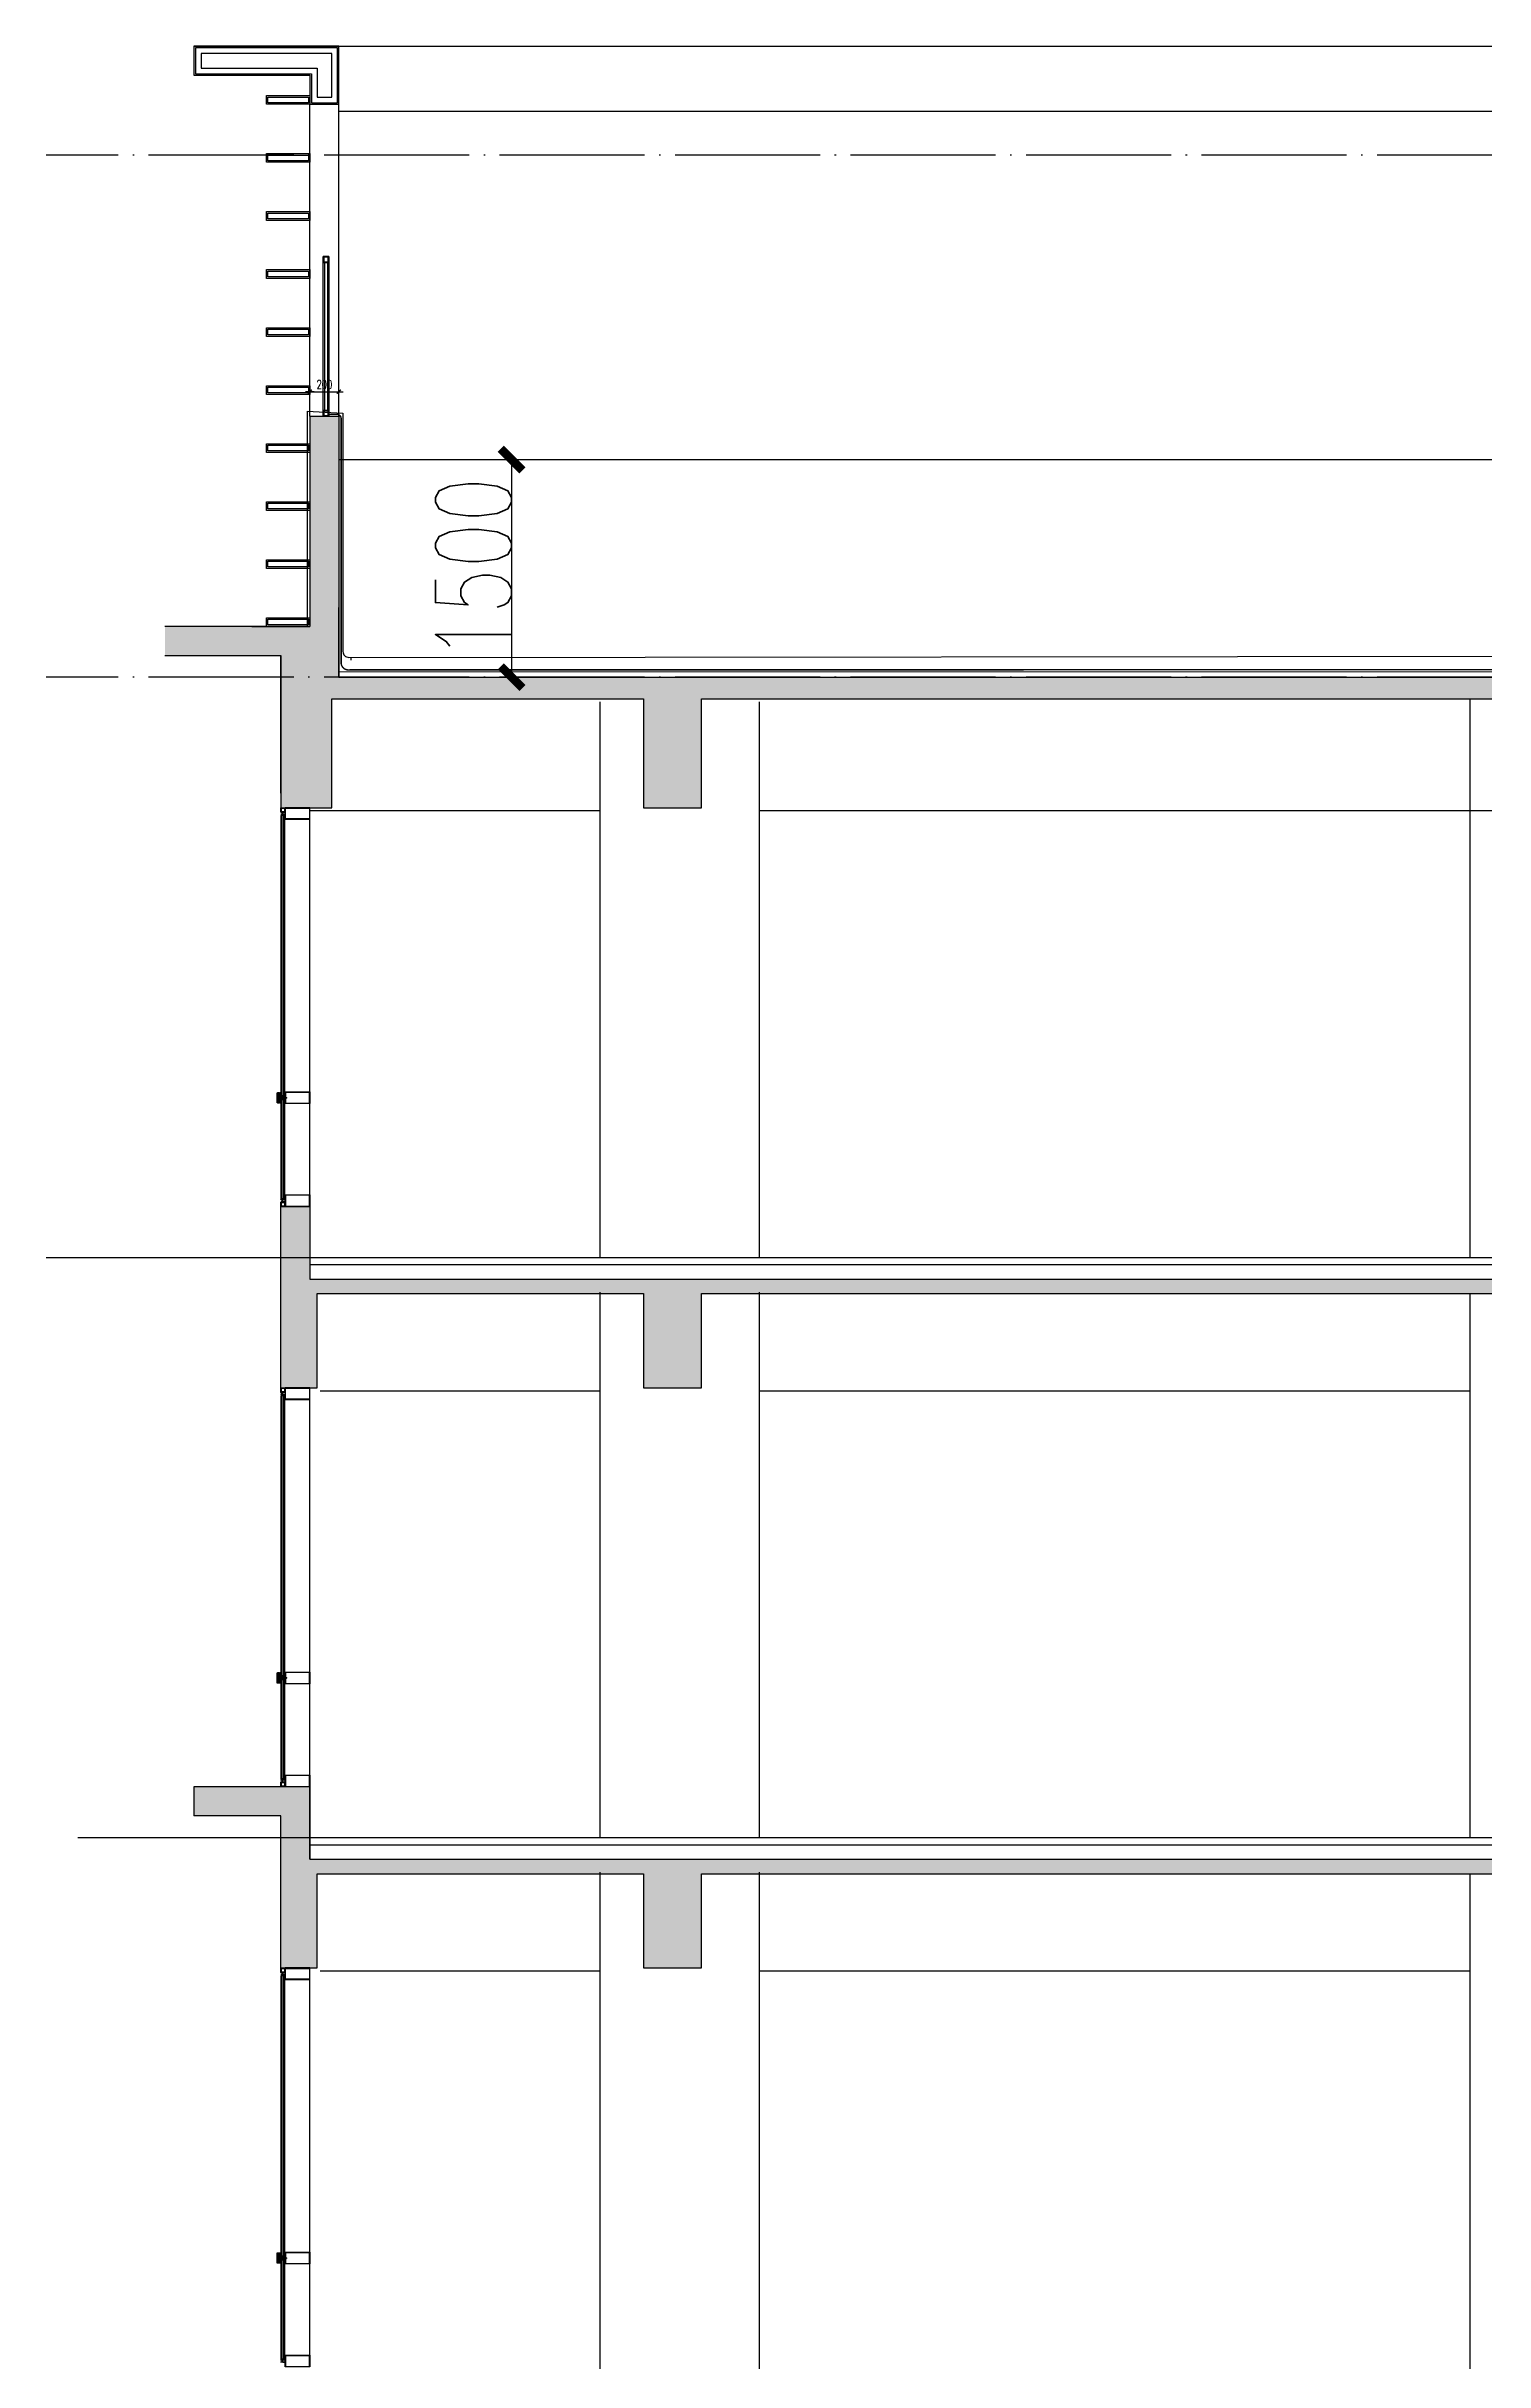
# Model space of a CAD drawing. Extents: x 1980812 to 2578970, y -669191 to 284498.
# Drawn here: x 2537150 to 2547068, y -252105 to -236140 of the extents above; entities that cross this region are included whole.
import ezdxf
from ezdxf.enums import TextEntityAlignment as Align

# ---------------------------------------------------------------- set-up
doc = ezdxf.new("R2010")
doc.units = 0
doc.header["$LTSCALE"] = 1000
doc.header["$MEASUREMENT"] = 0
for name, pattern in [('CENTER', [2, 1.25, -0.25, 0.25, -0.25]), ('DASH', [0.35, 0.25, -0.1]), ('DOTE', [2.42, 2, -0.2, 0.02, -0.2]), ('HIDDEN', [0.375, 0.25, -0.125]), ('HIDDEN2', [0.1875, 0.125, -0.0625])]:
    doc.linetypes.add(name, pattern=pattern)
for name, color, linetype in [('0muqiang', 3, 'Continuous'), ('A-SECT-MBND-FINE', 252, 'Continuous'), ('A-SECT-MCUT', 1, 'Continuous'), ('A-SECT-MCUT-FINE', 137, 'Continuous'), ('dote', 1, 'DOTE'), ('PUB_DIM', 3, 'Continuous'), ('SF', 1, 'Continuous'), ('SPACE_HATCH', 8, 'Continuous'), ('TEXT', 7, 'Continuous'), ('WALL', 4, 'Continuous'), ('WINDOW', 2, 'Continuous'), ('保温板', 20, 'Continuous'), ('可见看线', 63, 'Continuous'), ('栏杆', 143, 'Continuous'), ('看线', 66, 'Continuous'), ('空线', 3, 'Continuous'), ('详细标注', 231, 'Continuous'), ('防水卷材', 6, 'DASH'), ('面层', 31, 'Continuous')]:
    doc.layers.add(name, color=color, linetype=linetype)
doc.styles.add('DIM_FONT', font='SIMPLEX', dxfattribs={"width": 0.7, "bigfont": 'GBCBIG'})
doc.styles.add('ROMANS', font='simplex_.ttf', dxfattribs={"width": 0.8, "height": 500})
doc.dimstyles.new('_TCH_ARCH&&150', dxfattribs={"dimscale": 1.5, "dimtxt": 350, "dimasz": 100, "dimexe": 250, "dimexo": 300, "dimgap": 100, "dimtad": 1, "dimdec": 0, "dimzin": 0, "dimdsep": 46, "dimtxsty": 'DIM_FONT', "dimblk": 'ARCHTICK', "dimcen": 0.09, "dimclrt": 7, "dimazin": 2, "dimtfac": 1, "dimtdec": 0, "dimtix": 1, "dimtmove": 2, "dimatfit": 3, "dimfxl": 1, "dimtolj": 1, "dimtzin": 0, "dimarcsym": 0})
doc.dimstyles.new('DIMN20', dxfattribs={"dimscale": 0.2, "dimtxt": 300, "dimasz": 1, "dimexe": 150, "dimexo": 0, "dimgap": 100, "dimtad": 1, "dimdec": 0, "dimzin": 0, "dimdsep": 46, "dimtxsty": 'DIM_FONT', "dimblk1": '_DIMX', "dimblk2": '_DIMX', "dimsah": 1, "dimcen": 0.09, "dimclrd": 256, "dimclre": 256, "dimclrt": 7, "dimadec": 0, "dimazin": 0, "dimtfac": 1, "dimtdec": 0, "dimtix": 1, "dimtmove": 2, "dimatfit": 3, "dimldrblk": '_DIMX', "dimfxl": 150, "dimtolj": 1, "dimtzin": 0, "dimarcsym": 0})

# ---------------------------------------------------------------- blocks, each defined once
blk = doc.blocks.new('_ArchTick')
at = {"color": 0, "linetype": 'ByBlock', "const_width": 0.4}
blk.add_lwpolyline([(-0.5, -0.5), (0.5, 0.5)], dxfattribs=at)
blk = doc.blocks.new('*D1330')
at = {"layer": 'Defpoints', "color": 0, "transparency": 16777216}
for p in [(2540073, -238990, 0), (2540073, -240490, 0), (2540359, -240490)]:
    blk.add_point(p, dxfattribs=at)
at = {"layer": 'PUB_DIM', "color": 0, "lineweight": -2, "transparency": 16777216}
for p, q in [((2540359, -238990), (2540359, -240490)), ((2540523, -238990), (2540734, -238990)), ((2540523, -240490), (2540734, -240490))]:
    blk.add_line(p, q, dxfattribs=at)
at = {"layer": 'PUB_DIM', "color": 0, "lineweight": -2, "transparency": 16777216, "xscale": 150, "yscale": 150, "zscale": 150}
for p, rotation in [((2540359, -238990), 90), ((2540359, -240490), 270)]:
    blk.add_blockref('_ArchTick', p, dxfattribs=dict(at, rotation=rotation))
at = {"layer": 'PUB_DIM', "color": 7, "transparency": 16777216, "insert": (2540096, -239740), "char_height": 525, "attachment_point": 5, "rotation": 90, "style": 'DIM_FONT'}
blk.add_mtext('\\A1;1500', dxfattribs=at)
blk = doc.blocks.new('_DIMX')
blk.add_line((-150, 0), (150, 0))
at = {"const_width": 50}
blk.add_lwpolyline([(-70, -70), (70, 70)], dxfattribs=at)
blk = doc.blocks.new('*D1354')
at = {"layer": 'Defpoints', "color": 0, "transparency": 16777216}
for p in [(2539168, -238522), (2538968, -238690, 0), (2539168, -238690, 0)]:
    blk.add_point(p, dxfattribs=at)
at = {"layer": '详细标注', "lineweight": -2, "transparency": 16777216}
for p, q in [((2538968, -238690), (2538968, -238492)), ((2539168, -238690), (2539168, -238492)), ((2538969, -238522), (2539168, -238522))]:
    blk.add_line(p, q, dxfattribs=at)
at = {"layer": '详细标注', "lineweight": -2, "transparency": 16777216, "xscale": 0.2, "yscale": 0.2, "zscale": 0.2, "rotation": 180}
blk.add_blockref('_DIMX', (2538968, -238522), dxfattribs=at)
at = {"layer": '详细标注', "lineweight": -2, "transparency": 16777216, "xscale": 0.2, "yscale": 0.2, "zscale": 0.2}
blk.add_blockref('_DIMX', (2539168, -238522), dxfattribs=at)
at = {"layer": '详细标注', "color": 7, "transparency": 16777216, "insert": (2539068, -238472), "char_height": 60, "attachment_point": 5, "style": 'DIM_FONT'}
blk.add_mtext('\\A1;200', dxfattribs=at)
blk = doc.blocks.new('M5x45_Pan')
at = {"color": 8, "linetype": 'HIDDEN'}
for p, q in [((0, 2), (45, 2)), ((44, -3), (44, 2)), ((0, -2), (45, -2))]:
    blk.add_line(p, q, dxfattribs=at)
at = {"color": 0, "linetype": 'ByBlock'}
blk.add_lwpolyline([(-1, -5), (0, -5), (0, 5), (-1, 5, 0.228537), (-2, 4, 0.349288), (-2, -4, 0.228537)], format="xyb", close=True, dxfattribs=at)
at = {"color": 8, "linetype": 'HIDDEN2'}
blk.add_lwpolyline([(-4, 1), (-2, 1), (-2, -1), (-4, -1)], dxfattribs=at)
at = {"color": 8, "linetype": 'ByBlock'}
blk.add_lwpolyline([(0, 2), (44, 2), (45, 2), (45, -2), (44, -3), (0, -3)], dxfattribs=at)
at = {"layer": 'TEXT', "color": 8, "linetype": 'CENTER'}
blk.add_line((48, 0), (-7, 0), dxfattribs=at)
at = {"layer": 'Defpoints', "color": 8, "style": 'ROMANS', "width": 0.8}
blk.add_text('M5x45', height=1, rotation=90, dxfattribs=at).set_placement((-1, 0), align=Align.MIDDLE)
blk = doc.blocks.new('pm5')
at = {"layer": 'SPACE_HATCH'}
h = blk.add_hatch(color=256, dxfattribs=at)
h.dxf.hatch_style = 1
h.paths.add_polyline_path([(14578, -150), (0, -150), (0, 350), (-800, 350), (-800, 150), (-200, 150), (-200, -900), (50, -900), (50, -250), (2900, -250), (2900, -900), (3300, -900), (3300, -250), (10100, -250), (10100, -1350), (10600, -1350), (10600, -250), (14578, -250), (18500, -250), (18500, -1350), (19000, -1350), (19000, -250), (26200, -250), (26200, -900), (26600, -900), (26600, -250), (28850, -250), (28850, -900), (29100, -900), (29100, 150), (29700, 150), (29700, 350), (28900, 350), (28900, 350), (28900, 350), (28900, -150)])
at = {"layer": 'A-SECT-MBND-FINE'}
blk.add_line((26600, -900, 0), (26200, -900, 0), dxfattribs=at)
at = {"layer": 'A-SECT-MCUT', "elevation": 0}
for points in [[(28900, -940), (28900, -900), (29036, -900), (29072, -900), (29072, -932), (29089, -932), (29089, -933), (29085, -934), (29085, -933), (29072, -933), (29072, -940), (29072, -947), (29085, -947), (29085, -946), (29089, -947), (29089, -948), (29072, -948), (29072, -980), (29036, -980), (28900, -980)], [(29069, -903), (28903, -903), (28903, -940), (28903, -978), (29069, -978)], [(29100, -900), (29073, -900), (29073, -931), (29100, -931)], [(29097, -903), (29076, -903), (29076, -928), (29097, -928)], [(29089, -935), (29085, -935), (29085, -934), (29085, -933), (29086, -934), (29089, -933), (29089, -932), (29101, -932), (29101, -934), (29091, -934), (29091, -946), (29101, -946), (29101, -948), (29089, -948), (29089, -947), (29086, -946), (29085, -947), (29085, -946), (29085, -945), (29089, -945)], [(28900, -2900), (28900, -2940), (29036, -2940), (29072, -2940), (29072, -2908), (29089, -2908), (29089, -2907), (29085, -2906), (29085, -2907), (29072, -2907), (29072, -2900), (29072, -2893), (29085, -2893), (29085, -2894), (29089, -2893), (29089, -2892), (29072, -2892), (29072, -2860), (29036, -2860), (28900, -2860)], [(29069, -2938), (28903, -2938), (28903, -2900), (28903, -2863), (29069, -2863)], [(29089, -2905), (29085, -2905), (29085, -2906), (29085, -2907), (29086, -2906), (29089, -2907), (29089, -2908), (29101, -2908), (29101, -2906), (29091, -2906), (29091, -2894), (29101, -2894), (29101, -2892), (29089, -2892), (29089, -2893), (29086, -2894), (29085, -2893), (29085, -2894), (29085, -2895), (29089, -2895)], [(28900, -3610), (28900, -3650), (29036, -3650), (29072, -3650), (29072, -3618), (29089, -3618), (29089, -3617), (29085, -3616), (29085, -3617), (29072, -3617), (29072, -3610), (29072, -3603), (29085, -3603), (29085, -3604), (29089, -3603), (29089, -3602), (29072, -3602), (29072, -3570), (29036, -3570), (28900, -3570)], [(29069, -3648), (28903, -3648), (28903, -3610), (28903, -3573), (29069, -3573)], [(29089, -3615), (29085, -3615), (29085, -3616), (29085, -3617), (29086, -3616), (29089, -3617), (29089, -3618), (29101, -3618), (29101, -3616), (29091, -3616), (29091, -3604), (29101, -3604), (29101, -3602), (29089, -3602), (29089, -3603), (29086, -3604), (29085, -3603), (29085, -3604), (29085, -3605), (29089, -3605)]]:
    blk.add_lwpolyline(points, close=True, dxfattribs=at)
for points in [[(29106, -2935), (29125, -2935), (29125, -2865), (29106, -2865, 0.414214), (29105, -2866), (29105, -2866, 0.351524), (29105, -2866), (29109, -2867, 0.256425), (29110, -2867), (29110, -2866, -0.198912), (29111, -2866), (29117, -2866, -0.414214), (29117, -2867), (29117, -2870, 0.414214), (29118, -2870), (29118, -2870, 0.414214), (29119, -2870), (29119, -2867, -0.414214), (29119, -2866), (29123, -2866, -0.414214), (29124, -2867), (29124, -2933, -0.414214), (29123, -2934), (29119, -2934, -0.414214), (29119, -2933), (29119, -2930, 0.414214), (29118, -2930), (29118, -2930, 0.414214), (29117, -2930), (29117, -2933, -0.414214), (29117, -2934), (29111, -2934, -0.198912), (29110, -2934), (29110, -2933, 0.256425), (29109, -2933), (29105, -2934, 0.351524), (29105, -2934), (29105, -2935, 0.414214)], [(29105, -2889, 0.414214), (29106, -2890), (29107, -2890, -0.414214), (29107, -2890), (29107, -2910, -0.414214), (29107, -2911), (29106, -2911, 0.414214), (29105, -2911), (29105, -2912, 0.414214), (29106, -2913), (29110, -2913), (29110, -2920, -0.414214), (29109, -2921), (29106, -2921, 0.414214), (29105, -2921), (29105, -2924, 0.414214), (29106, -2924), (29106, -2924, 0.414214), (29107, -2924), (29107, -2923, -0.414214), (29107, -2923), (29109, -2923, -0.414214), (29110, -2923), (29110, -2930, -0.414214), (29109, -2931), (29107, -2931, -0.414214), (29107, -2930), (29107, -2930, 0.414214), (29106, -2929), (29106, -2929, 0.414214), (29105, -2930), (29105, -2933, 0.479811), (29106, -2933), (29109, -2933, -0.256425), (29110, -2933), (29110, -2933, 0.198912), (29111, -2934), (29114, -2934, 0.10157), (29114, -2934), (29116, -2933, 0.300021), (29117, -2932), (29117, -2931, 0.414214), (29116, -2931), (29113, -2931, -0.414214), (29112, -2930), (29112, -2923), (29112, -2877), (29112, -2870, -0.414214), (29113, -2869), (29116, -2869, 0.414214), (29117, -2869), (29117, -2868, 0.300021), (29116, -2867), (29114, -2866, 0.10157), (29114, -2866), (29111, -2866, 0.198912), (29110, -2867), (29110, -2867, -0.256425), (29109, -2867), (29106, -2867, 0.479811), (29105, -2867), (29105, -2870, 0.414214), (29106, -2871), (29106, -2871, 0.414214), (29107, -2870), (29107, -2870, -0.414214), (29107, -2869), (29109, -2869, -0.414214), (29110, -2870), (29110, -2877, -0.414214), (29109, -2877), (29107, -2877, -0.414214), (29107, -2877), (29107, -2876, 0.414214), (29106, -2876), (29106, -2876, 0.414214), (29105, -2876), (29105, -2879, 0.414214), (29106, -2879), (29109, -2879, -0.414214), (29110, -2880), (29110, -2888), (29106, -2888, 0.414214), (29105, -2888)]]:
    blk.add_lwpolyline(points, format="xyb", close=True, dxfattribs=at)
at = {"layer": 'A-SECT-MCUT-FINE'}
for p, q in [((28900, 1531, 0), (28900, 3020, 0)), ((28900, 1577, 0), (28900, 3020, 0)), ((29081, -954, 0), (29095, -954, 0)), ((28900, -1457, 0), (28900, -980, 0)), ((28900, -1411, 0), (28900, -980, 0)), ((28900, -3650, 0), (28900, -1457, 0)), ((29081, -2886, 0), (29095, -2886, 0)), ((29081, -2914, 0), (29095, -2914, 0)), ((29081, -3596, 0), (29095, -3596, 0))]:
    blk.add_line(p, q, dxfattribs=at)
for centre in [(29082, -951, 0), (29082, -2889, 0), (29082, -2911, 0), (29082, -3599, 0)]:
    blk.add_circle(centre, 2.98, dxfattribs=at)
for centre, start, end in [((29099, -951, 0), 140.5682, 207.9183), ((29099, -2889, 0), 152.0817, 219.4318), ((29099, -2911, 0), 140.5682, 207.9183), ((29099, -3599, 0), 152.0817, 219.4318)]:
    blk.add_arc(centre, 5.39, start, end, dxfattribs=at)
at = {"layer": 'WALL'}
for p, q in [((28900, 350, 0), (28900, -150, 0)), ((28900, 350, 0), (28900, -150, 0)), ((28900, -150, 0), (28900, 350, 0)), ((28900, 350, 0), (29700, 350, 0)), ((29700, 350, 0), (29700, 150, 0)), ((29100, -900, 0), (29100, 150, 0)), ((29100, 150, 0), (29700, 150, 0)), ((28900, -150, 0), (14578, -150, 0)), ((26200, -250, 0), (19000, -250, 0)), ((20900, -4000, 0), (20900, -250, 0)), ((28850, -250, 0), (26600, -250, 0)), ((28850, -900, 0), (28850, -250, 0)), ((28850, -900, 0), (28850, -250, 0)), ((28850, -900, 0), (28850, -250, 0)), ((29100, -900, 0), (28850, -900, 0)), ((29100, -900, 0), (28850, -900, 0))]:
    blk.add_line(p, q, dxfattribs=at)
at = {"layer": 'WALL', "elevation": 0}
blk.add_lwpolyline([(26600, -250), (26600, -900), (26200, -900), (26200, -250)], dxfattribs=at)
at = {"layer": 'WINDOW'}
for p, q in [((29076, -955, 0), (29077, -954, 0)), ((29076, -955, 0), (29076, -1457, 0)), ((29077, -954, 0), (29081, -954, 0)), ((29081, -954, 0), (29082, -955, 0)), ((29082, -1457, 0), (29082, -955, 0)), ((29094, -1457, 0), (29094, -954, 0)), ((29095, -954, 0), (29094, -955, 0)), ((29099, -954, 0), (29095, -954, 0)), ((29100, -955, 0), (29099, -954, 0)), ((29100, -955, 0), (29100, -1457, 0)), ((29076, -1457, 0), (29076, -2885, 0)), ((29082, -2885, 0), (29082, -1457, 0)), ((29094, -2885, 0), (29094, -1457, 0)), ((29100, -1457, 0), (29100, -2885, 0)), ((29076, -2885, 0), (29077, -2886, 0)), ((29076, -2915, 0), (29077, -2914, 0)), ((29076, -2915, 0), (29076, -3595, 0)), ((29077, -2886, 0), (29081, -2886, 0)), ((29077, -2914, 0), (29081, -2914, 0)), ((29081, -2886, 0), (29082, -2885, 0)), ((29081, -2914, 0), (29082, -2915, 0)), ((29082, -3595, 0), (29082, -2915, 0)), ((29095, -2886, 0), (29094, -2885, 0)), ((29095, -2914, 0), (29094, -2915, 0)), ((29094, -3595, 0), (29094, -2915, 0)), ((29099, -2886, 0), (29095, -2886, 0)), ((29099, -2914, 0), (29095, -2914, 0)), ((29100, -2885, 0), (29099, -2886, 0)), ((29100, -2915, 0), (29099, -2914, 0)), ((29100, -2915, 0), (29100, -3595, 0)), ((29076, -3595, 0), (29077, -3596, 0)), ((29077, -3596, 0), (29081, -3596, 0)), ((29081, -3596, 0), (29082, -3595, 0)), ((29095, -3596, 0), (29094, -3595, 0)), ((29099, -3596, 0), (29095, -3596, 0)), ((29100, -3595, 0), (29099, -3596, 0))]:
    blk.add_line(p, q, dxfattribs=at)
at = {"layer": '可见看线'}
for p, q in [((25800, -4000, 0), (25800, -240, 0)), ((26900, -4000, 0), (26900, -240, 0)), ((25800, -920, 0), (20900, -920, 0)), ((28830, -920, 0), (26900, -920, 0))]:
    blk.add_line(p, q, dxfattribs=at)
at = {"layer": '面层'}
for p, q in [((28900, 0, 0), (14578, 0, 0)), ((28900, -50, 0), (14578, -50, 0))]:
    blk.add_line(p, q, dxfattribs=at)
at = {"layer": 'SF', "xscale": -1, "rotation": 359.9995981119026}
blk.add_blockref('M5x45_Pan', (29107, -2900, 0), dxfattribs=at)
blk = doc.blocks.new('pou1')
at = {"layer": 'SPACE_HATCH'}
h = blk.add_hatch(color=256, dxfattribs=at)
h.dxf.hatch_style = 1
h.paths.add_polyline_path([(18500, -250), (14578, -250), (10600, -250), (10600, -1350), (10100, -1350), (10100, -250), (3300, -250), (3300, -900), (2900, -900), (2900, -250), (50, -250), (50, -900), (-200, -900), (-200, -700), (-200, 250), (-200, 350), (0, 350), (0, -150), (14578, -150), (28900, -150), (28900, 350), (29100, 350), (29100, 250), (29100, -700), (29100, -900), (28850, -900), (28850, -250), (26600, -250), (26600, -900), (26200, -900), (26200, -250), (19000, -250), (19000, -1350), (18500, -1350)])
at = {"layer": 'A-SECT-MBND-FINE'}
blk.add_line((26600, -900, 0), (26200, -900, 0), dxfattribs=at)
at = {"layer": 'A-SECT-MCUT', "elevation": 0}
for points in [[(28900, -940), (28900, -900), (29036, -900), (29072, -900), (29072, -932), (29089, -932), (29089, -933), (29085, -934), (29085, -933), (29072, -933), (29072, -940), (29072, -947), (29085, -947), (29085, -946), (29089, -947), (29089, -948), (29072, -948), (29072, -980), (29036, -980), (28900, -980)], [(29069, -903), (28903, -903), (28903, -940), (28903, -978), (29069, -978)], [(29100, -900), (29073, -900), (29073, -931), (29100, -931)], [(29097, -903), (29076, -903), (29076, -928), (29097, -928)], [(29089, -935), (29085, -935), (29085, -934), (29085, -933), (29086, -934), (29089, -933), (29089, -932), (29101, -932), (29101, -934), (29091, -934), (29091, -946), (29101, -946), (29101, -948), (29089, -948), (29089, -947), (29086, -946), (29085, -947), (29085, -946), (29085, -945), (29089, -945)], [(28900, -2900), (28900, -2940), (29036, -2940), (29072, -2940), (29072, -2908), (29089, -2908), (29089, -2907), (29085, -2906), (29085, -2907), (29072, -2907), (29072, -2900), (29072, -2893), (29085, -2893), (29085, -2894), (29089, -2893), (29089, -2892), (29072, -2892), (29072, -2860), (29036, -2860), (28900, -2860)], [(29069, -2938), (28903, -2938), (28903, -2900), (28903, -2863), (29069, -2863)], [(29089, -2905), (29085, -2905), (29085, -2906), (29085, -2907), (29086, -2906), (29089, -2907), (29089, -2908), (29101, -2908), (29101, -2906), (29091, -2906), (29091, -2894), (29101, -2894), (29101, -2892), (29089, -2892), (29089, -2893), (29086, -2894), (29085, -2893), (29085, -2894), (29085, -2895), (29089, -2895)], [(28900, -3610), (28900, -3650), (29036, -3650), (29072, -3650), (29072, -3618), (29089, -3618), (29089, -3617), (29085, -3616), (29085, -3617), (29072, -3617), (29072, -3610), (29072, -3603), (29085, -3603), (29085, -3604), (29089, -3603), (29089, -3602), (29072, -3602), (29072, -3570), (29036, -3570), (28900, -3570)], [(29069, -3648), (28903, -3648), (28903, -3610), (28903, -3573), (29069, -3573)], [(29100, -3619), (29073, -3619), (29073, -3650), (29100, -3650)], [(29097, -3622), (29076, -3622), (29076, -3647), (29097, -3647)], [(29089, -3615), (29085, -3615), (29085, -3616), (29085, -3617), (29086, -3616), (29089, -3617), (29089, -3618), (29101, -3618), (29101, -3616), (29091, -3616), (29091, -3604), (29101, -3604), (29101, -3602), (29089, -3602), (29089, -3603), (29086, -3604), (29085, -3603), (29085, -3604), (29085, -3605), (29089, -3605)]]:
    blk.add_lwpolyline(points, close=True, dxfattribs=at)
for points in [[(29106, -2935), (29125, -2935), (29125, -2865), (29106, -2865, 0.414214), (29105, -2866), (29105, -2866, 0.351524), (29105, -2866), (29109, -2867, 0.256425), (29110, -2867), (29110, -2866, -0.198912), (29111, -2866), (29117, -2866, -0.414214), (29117, -2867), (29117, -2870, 0.414214), (29118, -2870), (29118, -2870, 0.414214), (29119, -2870), (29119, -2867, -0.414214), (29119, -2866), (29123, -2866, -0.414214), (29124, -2867), (29124, -2933, -0.414214), (29123, -2934), (29119, -2934, -0.414214), (29119, -2933), (29119, -2930, 0.414214), (29118, -2930), (29118, -2930, 0.414214), (29117, -2930), (29117, -2933, -0.414214), (29117, -2934), (29111, -2934, -0.198912), (29110, -2934), (29110, -2933, 0.256425), (29109, -2933), (29105, -2934, 0.351524), (29105, -2934), (29105, -2935, 0.414214)], [(29105, -2889, 0.414214), (29106, -2890), (29107, -2890, -0.414214), (29107, -2890), (29107, -2910, -0.414214), (29107, -2911), (29106, -2911, 0.414214), (29105, -2911), (29105, -2912, 0.414214), (29106, -2913), (29110, -2913), (29110, -2920, -0.414214), (29109, -2921), (29106, -2921, 0.414214), (29105, -2921), (29105, -2924, 0.414214), (29106, -2924), (29106, -2924, 0.414214), (29107, -2924), (29107, -2923, -0.414214), (29107, -2923), (29109, -2923, -0.414214), (29110, -2923), (29110, -2930, -0.414214), (29109, -2931), (29107, -2931, -0.414214), (29107, -2930), (29107, -2930, 0.414214), (29106, -2929), (29106, -2929, 0.414214), (29105, -2930), (29105, -2933, 0.479811), (29106, -2933), (29109, -2933, -0.256425), (29110, -2933), (29110, -2933, 0.198912), (29111, -2934), (29114, -2934, 0.10157), (29114, -2934), (29116, -2933, 0.300021), (29117, -2932), (29117, -2931, 0.414214), (29116, -2931), (29113, -2931, -0.414214), (29112, -2930), (29112, -2923), (29112, -2877), (29112, -2870, -0.414214), (29113, -2869), (29116, -2869, 0.414214), (29117, -2869), (29117, -2868, 0.300021), (29116, -2867), (29114, -2866, 0.10157), (29114, -2866), (29111, -2866, 0.198912), (29110, -2867), (29110, -2867, -0.256425), (29109, -2867), (29106, -2867, 0.479811), (29105, -2867), (29105, -2870, 0.414214), (29106, -2871), (29106, -2871, 0.414214), (29107, -2870), (29107, -2870, -0.414214), (29107, -2869), (29109, -2869, -0.414214), (29110, -2870), (29110, -2877, -0.414214), (29109, -2877), (29107, -2877, -0.414214), (29107, -2877), (29107, -2876, 0.414214), (29106, -2876), (29106, -2876, 0.414214), (29105, -2876), (29105, -2879, 0.414214), (29106, -2879), (29109, -2879, -0.414214), (29110, -2880), (29110, -2888), (29106, -2888, 0.414214), (29105, -2888)]]:
    blk.add_lwpolyline(points, format="xyb", close=True, dxfattribs=at)
at = {"layer": 'A-SECT-MCUT-FINE'}
for p, q in [((29081, -954, 0), (29095, -954, 0)), ((28900, -1457, 0), (28900, -980, 0)), ((28900, -1411, 0), (28900, -980, 0)), ((28900, -3650, 0), (28900, -1457, 0)), ((29081, -2886, 0), (29095, -2886, 0)), ((29081, -2914, 0), (29095, -2914, 0)), ((29081, -3596, 0), (29095, -3596, 0))]:
    blk.add_line(p, q, dxfattribs=at)
for centre in [(29082, -951, 0), (29082, -2889, 0), (29082, -2911, 0), (29082, -3599, 0)]:
    blk.add_circle(centre, 2.98, dxfattribs=at)
for centre, start, end in [((29099, -951, 0), 140.5682, 207.9183), ((29099, -2889, 0), 152.0817, 219.4318), ((29099, -2911, 0), 140.5682, 207.9183), ((29099, -3599, 0), 152.0817, 219.4318)]:
    blk.add_arc(centre, 5.39, start, end, dxfattribs=at)
at = {"layer": 'WALL'}
for p, q in [((28900, 350, 0), (28900, -150, 0)), ((29100, 350, 0), (28900, 350, 0)), ((29100, -700, 0), (29100, 350, 0)), ((28900, -150, 0), (14578, -150, 0)), ((26200, -250, 0), (19000, -250, 0)), ((20900, -4000, 0), (20900, -250, 0)), ((28850, -250, 0), (26600, -250, 0)), ((28850, -900, 0), (28850, -250, 0)), ((29100, -900, 0), (29100, -700, 0)), ((29100, -700, 0), (29100, -700, 0)), ((29100, -900, 0), (28850, -900, 0))]:
    blk.add_line(p, q, dxfattribs=at)
at = {"layer": 'WALL', "elevation": 0}
blk.add_lwpolyline([(26600, -250), (26600, -900), (26200, -900), (26200, -250)], dxfattribs=at)
at = {"layer": 'WINDOW'}
for p, q in [((29076, -955, 0), (29077, -954, 0)), ((29076, -955, 0), (29076, -1457, 0)), ((29077, -954, 0), (29081, -954, 0)), ((29081, -954, 0), (29082, -955, 0)), ((29082, -1457, 0), (29082, -955, 0)), ((29094, -1457, 0), (29094, -954, 0)), ((29095, -954, 0), (29094, -955, 0)), ((29099, -954, 0), (29095, -954, 0)), ((29100, -955, 0), (29099, -954, 0)), ((29100, -955, 0), (29100, -1457, 0)), ((29076, -1457, 0), (29076, -2885, 0)), ((29082, -2885, 0), (29082, -1457, 0)), ((29094, -2885, 0), (29094, -1457, 0)), ((29100, -1457, 0), (29100, -2885, 0)), ((29076, -2885, 0), (29077, -2886, 0)), ((29076, -2915, 0), (29077, -2914, 0)), ((29076, -2915, 0), (29076, -3595, 0)), ((29077, -2886, 0), (29081, -2886, 0)), ((29077, -2914, 0), (29081, -2914, 0)), ((29081, -2886, 0), (29082, -2885, 0)), ((29081, -2914, 0), (29082, -2915, 0)), ((29082, -3595, 0), (29082, -2915, 0)), ((29095, -2886, 0), (29094, -2885, 0)), ((29095, -2914, 0), (29094, -2915, 0)), ((29094, -3595, 0), (29094, -2915, 0)), ((29099, -2886, 0), (29095, -2886, 0)), ((29099, -2914, 0), (29095, -2914, 0)), ((29100, -2885, 0), (29099, -2886, 0)), ((29100, -2915, 0), (29099, -2914, 0)), ((29100, -2915, 0), (29100, -3595, 0)), ((29076, -3595, 0), (29077, -3596, 0)), ((29077, -3596, 0), (29081, -3596, 0)), ((29081, -3596, 0), (29082, -3595, 0)), ((29095, -3596, 0), (29094, -3595, 0)), ((29099, -3596, 0), (29095, -3596, 0)), ((29100, -3595, 0), (29099, -3596, 0))]:
    blk.add_line(p, q, dxfattribs=at)
at = {"layer": '可见看线'}
for p, q in [((25800, -4000, 0), (25800, -240, 0)), ((26900, -4000, 0), (26900, -240, 0)), ((25800, -920, 0), (20900, -920, 0)), ((28830, -920, 0), (26900, -920, 0))]:
    blk.add_line(p, q, dxfattribs=at)
at = {"layer": '面层'}
for p, q in [((28900, 0, 0), (14578, 0, 0)), ((28900, -50, 0), (14578, -50, 0))]:
    blk.add_line(p, q, dxfattribs=at)
at = {"layer": 'SF', "xscale": -1, "rotation": 359.9995981119026}
blk.add_blockref('M5x45_Pan', (29107, -2900, 0), dxfattribs=at)

msp = doc.modelspace()

# ---------------------------------------------------------------- hatches: boundary and pattern name
at = {"layer": 'SPACE_HATCH'}
h = msp.add_hatch(color=256, dxfattribs=at)
h.dxf.hatch_style = 1
h.paths.add_polyline_path([(2539118.4, -240640.4), (2541268.4, -240640.4), (2541268.4, -241390.4), (2541668.4, -241390.4), (2541668.4, -240640.4), (2541792.4, -240640.4), (2548968.4, -240640.4), (2548968.4, -241740.4), (2549368.4, -241740.4), (2549368.4, -240640.4), (2553290.6, -240640.4), (2557268.4, -240640.4), (2557268.4, -241740.4), (2557668.4, -241740.4), (2557668.4, -240640.4), (2564044.4, -240640.4), (2564444.4, -240640.4), (2564568.4, -240640.4), (2564568.4, -241390.4), (2564968.4, -241390.4), (2564968.4, -240640.4), (2567718.4, -240640.4), (2567718.4, -241390.4), (2568068.4, -241390.4), (2568068.4, -241290.4), (2568068.4, -240340.4), (2568668.4, -240340.4), (2568668.4, -240140.4), (2567868.4, -240140.4), (2567868.4, -238690.4), (2567668.4, -238690.4), (2567668.4, -240490.4), (2553290.6, -240490.4), (2539168.4, -240490.4), (2539168.4, -240010.4), (2539168.4, -238690.4), (2538968.4, -238690.4), (2538968.4, -240140.4), (2537968.4, -240140.4), (2537968.4, -240340.4), (2538768.4, -240340.4), (2538768.4, -241390.4), (2539118.4, -241390.4)])

# ---------------------------------------------------------------- linework, layer by layer
at = {"layer": '0muqiang', "color": 3}
msp.add_line((2538168.4, -236140.4, 0), (2548968.4, -236140.4, 0), dxfattribs=at)
at = {"layer": '0muqiang', "color": 3, "elevation": 0}
for points in [[(2538168.4, -236140.4), (2538168.4, -236340.4), (2538968.4, -236340.4), (2538968.4, -236540.4), (2539168.4, -236540.4), (2539168.4, -236140.4)], [(2538178.4, -236150.4), (2538178.4, -236330.4), (2538978.4, -236330.4), (2538978.4, -236530.4), (2539158.4, -236530.4), (2539158.4, -236150.4)], [(2538218.4, -236190.4), (2538218.4, -236290.4), (2539018.4, -236290.4), (2539018.4, -236490.4), (2539118.4, -236490.4), (2539118.4, -236190.4)]]:
    msp.add_lwpolyline(points, close=True, dxfattribs=at)
at = {"layer": 'A-SECT-MBND-FINE'}
for p, q in [((2541792.4, -240640.4, 0), (2550804.6, -240640.4, 0)), ((2541268.4, -241390.4, 0), (2541668.4, -241390.4, 0))]:
    msp.add_line(p, q, dxfattribs=at)
at = {"layer": 'A-SECT-MCUT', "elevation": 0}
for points in [[(2538779.1, -241425.1), (2538782.9, -241425.4), (2538783.8, -241424.3), (2538783.2, -241423.9), (2538782.6, -241424.4), (2538779.1, -241423.5), (2538779.1, -241422.7), (2538767.9, -241422.7), (2538767.9, -241424.2), (2538777.9, -241424.2), (2538777.9, -241436.7), (2538767.9, -241436.7), (2538767.9, -241438.2), (2538779.1, -241438.2), (2538779.1, -241437.3), (2538782.6, -241436.5), (2538783.2, -241437), (2538783.8, -241436.5), (2538782.9, -241435.4), (2538779.1, -241435.8)], [(2538768.4, -241390.4), (2538795.4, -241390.4), (2538795.4, -241421.7), (2538768.4, -241421.7)], [(2538771.4, -241393.4), (2538792.4, -241393.4), (2538792.4, -241418.7), (2538771.4, -241418.7)], [(2538968.4, -241430.4), (2538968.4, -241390.4), (2538832.8, -241390.4), (2538796.4, -241390.4), (2538796.4, -241422.7), (2538779.7, -241422.7), (2538779.7, -241423.6), (2538783.1, -241424.4), (2538783.7, -241423.9), (2538796.4, -241423.9), (2538796.4, -241430.4), (2538796.4, -241437), (2538783.7, -241437), (2538783.1, -241436.5), (2538779.7, -241437.3), (2538779.7, -241438.2), (2538796.4, -241438.2), (2538796.4, -241470.4), (2538832.8, -241470.4), (2538968.4, -241470.4)], [(2538799.4, -241392.9), (2538965.4, -241392.9), (2538965.4, -241430.4), (2538965.4, -241467.9), (2538799.4, -241467.9)], [(2538779.1, -243395.8), (2538782.9, -243395.4), (2538783.8, -243396.5), (2538783.2, -243397), (2538782.6, -243396.5), (2538779.1, -243397.3), (2538779.1, -243398.2), (2538767.9, -243398.2), (2538767.9, -243396.7), (2538777.9, -243396.7), (2538777.9, -243384.2), (2538767.9, -243384.2), (2538767.9, -243382.7), (2538779.1, -243382.7), (2538779.1, -243383.5), (2538782.6, -243384.4), (2538783.2, -243383.9), (2538783.8, -243384.3), (2538782.9, -243385.4), (2538779.1, -243385.1)], [(2538968.4, -243390.4), (2538968.4, -243430.4), (2538832.8, -243430.4), (2538796.4, -243430.4), (2538796.4, -243398.2), (2538779.7, -243398.2), (2538779.7, -243397.3), (2538783.1, -243396.5), (2538783.7, -243397), (2538796.4, -243397), (2538796.4, -243390.4), (2538796.4, -243383.9), (2538783.7, -243383.9), (2538783.1, -243384.4), (2538779.7, -243383.6), (2538779.7, -243382.7), (2538796.4, -243382.7), (2538796.4, -243350.4), (2538832.8, -243350.4), (2538968.4, -243350.4)], [(2538799.4, -243427.9), (2538965.4, -243427.9), (2538965.4, -243390.4), (2538965.4, -243352.9), (2538799.4, -243352.9)], [(2538779.1, -244105.8), (2538782.9, -244105.4), (2538783.8, -244106.5), (2538783.2, -244107), (2538782.6, -244106.5), (2538779.1, -244107.3), (2538779.1, -244108.2), (2538767.9, -244108.2), (2538767.9, -244106.7), (2538777.9, -244106.7), (2538777.9, -244094.2), (2538767.9, -244094.2), (2538767.9, -244092.7), (2538779.1, -244092.7), (2538779.1, -244093.5), (2538782.6, -244094.4), (2538783.2, -244093.9), (2538783.8, -244094.3), (2538782.9, -244095.4), (2538779.1, -244095.1)], [(2538968.4, -244100.4), (2538968.4, -244140.4), (2538832.8, -244140.4), (2538796.4, -244140.4), (2538796.4, -244108.2), (2538779.7, -244108.2), (2538779.7, -244107.3), (2538783.1, -244106.5), (2538783.7, -244107), (2538796.4, -244107), (2538796.4, -244100.4), (2538796.4, -244093.9), (2538783.7, -244093.9), (2538783.1, -244094.4), (2538779.7, -244093.6), (2538779.7, -244092.7), (2538796.4, -244092.7), (2538796.4, -244060.4), (2538832.8, -244060.4), (2538968.4, -244060.4)], [(2538799.4, -244137.9), (2538965.4, -244137.9), (2538965.4, -244100.4), (2538965.4, -244062.9), (2538799.4, -244062.9)], [(2538768.4, -244109.2), (2538795.4, -244109.2), (2538795.4, -244140.4), (2538768.4, -244140.4)], [(2538771.4, -244112.2), (2538792.4, -244112.2), (2538792.4, -244137.4), (2538771.4, -244137.4)]]:
    msp.add_lwpolyline(points, close=True, dxfattribs=at)
for points in [[(2538762.9, -243425.4), (2538743.4, -243425.4), (2538743.4, -243355.4), (2538762.9, -243355.4, -0.4142136), (2538763.4, -243355.9), (2538763.4, -243356.2, -0.351524), (2538763, -243356.7), (2538759.1, -243357.6, -0.2564253), (2538758.7, -243357.4), (2538758, -243356.8, 0.1989124), (2538757.7, -243356.6), (2538751.9, -243356.6, 0.4142136), (2538751.4, -243357.1), (2538751.4, -243360.1, -0.4142136), (2538750.9, -243360.6), (2538750.4, -243360.6, -0.4142136), (2538749.9, -243360.1), (2538749.9, -243357.1, 0.4142136), (2538749.4, -243356.6), (2538745.4, -243356.6, 0.4142136), (2538744.9, -243357.1), (2538744.9, -243423.7, 0.4142136), (2538745.4, -243424.2), (2538749.4, -243424.2, 0.4142136), (2538749.9, -243423.7), (2538749.9, -243420.7, -0.4142136), (2538750.4, -243420.2), (2538750.9, -243420.2, -0.4142136), (2538751.4, -243420.7), (2538751.4, -243423.7, 0.4142136), (2538751.9, -243424.2), (2538757.7, -243424.2, 0.1989124), (2538758, -243424.1), (2538758.7, -243423.4, -0.2564253), (2538759.1, -243423.3), (2538763, -243424.1, -0.351524), (2538763.4, -243424.6), (2538763.4, -243424.9, -0.4142136)], [(2538763.4, -243379.4, -0.4142136), (2538762.9, -243379.9), (2538761.9, -243379.9, 0.4142136), (2538761.4, -243380.4), (2538761.4, -243400.4, 0.4142136), (2538761.9, -243400.9), (2538762.9, -243400.9, -0.4142136), (2538763.4, -243401.4), (2538763.4, -243402.4, -0.4142136), (2538762.9, -243402.9), (2538758.9, -243402.9), (2538758.9, -243410.7, 0.4142136), (2538759.4, -243411.2), (2538762.9, -243411.2, -0.4142136), (2538763.4, -243411.7), (2538763.4, -243414.2, -0.4142136), (2538762.9, -243414.7), (2538762.4, -243414.7, -0.4142136), (2538761.9, -243414.2), (2538761.9, -243413.7, 0.4142136), (2538761.4, -243413.2), (2538759.4, -243413.2, 0.4142136), (2538758.9, -243413.7), (2538758.9, -243420.7, 0.4142136), (2538759.4, -243421.2), (2538761.4, -243421.2, 0.4142136), (2538761.9, -243420.7), (2538761.9, -243420.2, -0.4142136), (2538762.4, -243419.7), (2538762.9, -243419.7, -0.4142136), (2538763.4, -243420.2), (2538763.4, -243423.4, -0.479811), (2538762.8, -243423.9), (2538759.1, -243423.1, 0.2564253), (2538758.6, -243423.2), (2538757.9, -243423.9, -0.1989124), (2538757.6, -243424), (2538754.6, -243424, -0.1015701), (2538754.4, -243424), (2538752, -243422.9, -0.3000211), (2538751.7, -243422.5), (2538751.7, -243421.7, -0.4142136), (2538752.2, -243421.2), (2538755.9, -243421.2, 0.4142136), (2538756.4, -243420.7), (2538756.4, -243413.9), (2538756.4, -243366.9), (2538756.4, -243360.2, 0.4142136), (2538755.9, -243359.7), (2538752.2, -243359.7, -0.4142136), (2538751.7, -243359.2), (2538751.7, -243358.4, -0.3000211), (2538752, -243357.9), (2538754.4, -243356.9, -0.1015701), (2538754.6, -243356.8), (2538757.6, -243356.8, -0.1989124), (2538757.9, -243357), (2538758.6, -243357.6, 0.2564253), (2538759.1, -243357.8), (2538762.8, -243357, -0.479811), (2538763.4, -243357.5), (2538763.4, -243360.7, -0.4142136), (2538762.9, -243361.2), (2538762.4, -243361.2, -0.4142136), (2538761.9, -243360.7), (2538761.9, -243360.2, 0.4142136), (2538761.4, -243359.7), (2538759.4, -243359.7, 0.4142136), (2538758.9, -243360.2), (2538758.9, -243367.2, 0.4142136), (2538759.4, -243367.7), (2538761.4, -243367.7, 0.4142136), (2538761.9, -243367.2), (2538761.9, -243366.7, -0.4142136), (2538762.4, -243366.2), (2538762.9, -243366.2, -0.4142136), (2538763.4, -243366.7), (2538763.4, -243369.2, -0.4142136), (2538762.9, -243369.7), (2538759.4, -243369.7, 0.4142136), (2538758.9, -243370.2), (2538758.9, -243377.9), (2538762.9, -243377.9, -0.4142136), (2538763.4, -243378.4)]]:
    msp.add_lwpolyline(points, format="xyb", close=True, dxfattribs=at)
at = {"layer": 'A-SECT-MCUT-FINE'}
for p, q in [((2538787.4, -241444.1, 0), (2538773.4, -241444.1, 0)), ((2538968.4, -243185.6, 0), (2538968.4, -241470.4, 0)), ((2538968.4, -243140.2, 0), (2538968.4, -241470.4, 0)), ((2538968.4, -244140.4, 0), (2538968.4, -243185.6, 0)), ((2538787.4, -243376.7, 0), (2538773.4, -243376.7, 0)), ((2538787.4, -243404.1, 0), (2538773.4, -243404.1, 0)), ((2538787.4, -244086.7, 0), (2538773.4, -244086.7, 0))]:
    msp.add_line(p, q, dxfattribs=at)
for centre in [(2538786.2, -241441.1, 0), (2538786.2, -243379.7, 0), (2538786.2, -243401.1, 0), (2538786.2, -244089.7, 0)]:
    msp.add_circle(centre, 2.98, dxfattribs=at)
for centre, start, end in [((2538769.6, -241441.6, 0), 332.08171, 39.43177), ((2538769.6, -243379.2, 0), 320.56823, 27.91829), ((2538769.6, -243401.6, 0), 332.08171, 39.43177), ((2538769.6, -244089.2, 0), 320.56823, 27.91829)]:
    msp.add_arc(centre, 5.39, start, end, dxfattribs=at)
at = {"layer": 'dote', "linetype": 'DOTE', "ltscale": 0.5}
for p, q in [((2570316.2, -236890.4, 0), (2537150.5, -236890.4, 0)), ((2570316.2, -240490.4, 0), (2537150.5, -240490.4, 0))]:
    msp.add_line(p, q, dxfattribs=at)
at = {"layer": 'dote'}
for p, q in [((2537150.5, -244490.4, 0), (2570533, -244490.4, 0)), ((2537367.3, -248490.4, 0), (2570749.8, -248490.4, 0))]:
    msp.add_line(p, q, dxfattribs=at)
at = {"layer": 'WALL'}
for p, q in [((2538968.4, -238690.4, 0), (2538968.4, -240140.4, 0)), ((2538968.4, -238690.4, 0), (2539168.4, -238690.4, 0)), ((2539168.4, -238690.4, 0), (2539168.4, -240490.4, 0)), ((2539168.4, -240490.4, 0), (2539168.4, -240010.4, 0)), ((2538968.4, -240140.4, 0), (2537968.4, -240140.4, 0)), ((2538568.4, -240140.4, 0), (2538968.4, -240140.4, 0)), ((2537968.4, -240340.4, 0), (2538768.4, -240340.4, 0)), ((2538768.4, -241290.4, 0), (2538768.4, -240340.4, 0)), ((2538768.4, -240340.4, 0), (2538768.4, -241390.4, 0)), ((2539168.4, -240490.4, 0), (2553290.6, -240490.4, 0)), ((2539118.4, -241390.4, 0), (2539118.4, -240640.4, 0)), ((2539118.4, -241390.4, 0), (2539118.4, -240640.4, 0)), ((2539118.4, -240640.4, 0), (2541268.4, -240640.4, 0)), ((2541268.4, -240640.4, 0), (2541268.4, -241390.4, 0)), ((2541668.4, -241390.4, 0), (2541668.4, -240640.4, 0)), ((2541668.4, -240640.4, 0), (2541792.4, -240640.4, 0)), ((2546968.4, -244490.4, 0), (2546968.4, -240640.4, 0)), ((2538768.4, -241390.4, 0), (2539118.4, -241390.4, 0)), ((2541268.4, -241390.4, 0), (2541668.4, -241390.4, 0))]:
    msp.add_line(p, q, dxfattribs=at)
at = {"layer": 'WALL', "elevation": 0}
for points in [[(2541268.4, -240640.4), (2541268.4, -241390.4), (2541668.4, -241390.4), (2541668.4, -240640.4)], [(2541792.4, -240640.4), (2541792.4, -240640.4), (2548968.4, -240640.4)]]:
    msp.add_lwpolyline(points, dxfattribs=at)
at = {"layer": 'WINDOW'}
for p, q in [((2538768.4, -241445.1, 0), (2538769.4, -241444.1, 0)), ((2538768.4, -241445.1, 0), (2538768.4, -243185.6, 0)), ((2538769.4, -241444.1, 0), (2538773.4, -241444.1, 0)), ((2538773.4, -241444.1, 0), (2538774.4, -241445.1, 0)), ((2538774.4, -243185.6, 0), (2538774.4, -241444.1, 0)), ((2538787.4, -241444.1, 0), (2538786.4, -241445.1, 0)), ((2538786.4, -243185.6, 0), (2538786.4, -241445.1, 0)), ((2538791.4, -241444.1, 0), (2538787.4, -241444.1, 0)), ((2538792.4, -241445.1, 0), (2538791.4, -241444.1, 0)), ((2538792.4, -241445.1, 0), (2538792.4, -243185.6, 0)), ((2538768.4, -243185.6, 0), (2538768.4, -243375.7, 0)), ((2538774.4, -243375.7, 0), (2538774.4, -243185.6, 0)), ((2538786.4, -243375.7, 0), (2538786.4, -243185.6, 0)), ((2538792.4, -243185.6, 0), (2538792.4, -243375.7, 0)), ((2538768.4, -243375.7, 0), (2538769.4, -243376.7, 0)), ((2538768.4, -243405.1, 0), (2538769.4, -243404.1, 0)), ((2538768.4, -243405.1, 0), (2538768.4, -244085.7, 0)), ((2538769.4, -243376.7, 0), (2538773.4, -243376.7, 0)), ((2538769.4, -243404.1, 0), (2538773.4, -243404.1, 0)), ((2538773.4, -243376.7, 0), (2538774.4, -243375.7, 0)), ((2538773.4, -243404.1, 0), (2538774.4, -243405.1, 0)), ((2538774.4, -244085.7, 0), (2538774.4, -243405.1, 0)), ((2538787.4, -243376.7, 0), (2538786.4, -243375.7, 0)), ((2538787.4, -243404.1, 0), (2538786.4, -243405.1, 0)), ((2538786.4, -244085.7, 0), (2538786.4, -243405.1, 0)), ((2538791.4, -243376.7, 0), (2538787.4, -243376.7, 0)), ((2538791.4, -243404.1, 0), (2538787.4, -243404.1, 0)), ((2538792.4, -243375.7, 0), (2538791.4, -243376.7, 0)), ((2538792.4, -243405.1, 0), (2538791.4, -243404.1, 0)), ((2538792.4, -243405.1, 0), (2538792.4, -244085.7, 0)), ((2538768.4, -244085.7, 0), (2538769.4, -244086.7, 0)), ((2538769.4, -244086.7, 0), (2538773.4, -244086.7, 0)), ((2538773.4, -244086.7, 0), (2538774.4, -244085.7, 0)), ((2538787.4, -244086.7, 0), (2538786.4, -244085.7, 0)), ((2538791.4, -244086.7, 0), (2538787.4, -244086.7, 0)), ((2538792.4, -244085.7, 0), (2538791.4, -244086.7, 0))]:
    msp.add_line(p, q, dxfattribs=at)
at = {"layer": '保温板'}
msp.add_line((2539168.4, -238990.4, 0), (2557668.4, -238990.4, 0), dxfattribs=at)
at = {"layer": '可见看线'}
for p, q in [((2548968.4, -236590.4, 0), (2539168.4, -236590.4, 0)), ((2540968.4, -244490.4, 0), (2540968.4, -240660.4, 0)), ((2542068.4, -244490.4, 0), (2542068.4, -240660.4, 0)), ((2538968.4, -241410.4, 0), (2540968.4, -241410.4, 0)), ((2542068.4, -241410.4, 0), (2548968.4, -241410.4, 0))]:
    msp.add_line(p, q, dxfattribs=at)
at = {"layer": '栏杆', "color": 2}
for p, q in [((2539069, -237630.4, 0), (2539069, -238650.4, 0)), ((2539089, -237630.4, 0), (2539089, -238650.4, 0))]:
    msp.add_line(p, q, dxfattribs=at)
at = {"layer": '栏杆', "elevation": 0}
msp.add_lwpolyline([(2539059, -238690.4), (2539059, -237590.4), (2539099, -237590.4), (2539099, -238690.4)], dxfattribs=at)
at = {"layer": '栏杆', "color": 2, "elevation": 0}
for points in [[(2539059, -237630.4), (2539099, -237630.4), (2539099, -237590.4), (2539059, -237590.4)], [(2539064, -237625.4), (2539094, -237625.4), (2539094, -237595.4), (2539064, -237595.4)], [(2539059, -238690.4), (2539099, -238690.4), (2539099, -238650.4), (2539059, -238650.4)], [(2539064, -238685.4), (2539094, -238685.4), (2539094, -238655.4), (2539064, -238655.4)]]:
    msp.add_lwpolyline(points, close=True, dxfattribs=at)
at = {"layer": '看线'}
for p, q in [((2538968.4, -238690.4, 0), (2538968.4, -236540.4, 0)), ((2539168.4, -238690.4, 0), (2539168.4, -236540.4, 0))]:
    msp.add_line(p, q, dxfattribs=at)
at = {"layer": '看线', "elevation": 0}
for points in [[(2538668.4, -236480.4), (2538968.4, -236480.4), (2538968.4, -236540.4), (2538668.4, -236540.4)], [(2538678.4, -236490.4), (2538958.4, -236490.4), (2538958.4, -236530.4), (2538678.4, -236530.4)], [(2538668.4, -236880.4), (2538968.4, -236880.4), (2538968.4, -236940.4), (2538668.4, -236940.4)], [(2538678.4, -236890.4), (2538958.4, -236890.4), (2538958.4, -236930.4), (2538678.4, -236930.4)], [(2538668.4, -237280.4), (2538968.4, -237280.4), (2538968.4, -237340.4), (2538668.4, -237340.4)], [(2538678.4, -237290.4), (2538958.4, -237290.4), (2538958.4, -237330.4), (2538678.4, -237330.4)], [(2538668.4, -237680.4), (2538968.4, -237680.4), (2538968.4, -237740.4), (2538668.4, -237740.4)], [(2538678.4, -237690.4), (2538958.4, -237690.4), (2538958.4, -237730.4), (2538678.4, -237730.4)], [(2538668.4, -238080.4), (2538968.4, -238080.4), (2538968.4, -238140.4), (2538668.4, -238140.4)], [(2538678.4, -238090.4), (2538958.4, -238090.4), (2538958.4, -238130.4), (2538678.4, -238130.4)], [(2538668.4, -238480.4), (2538968.4, -238480.4), (2538968.4, -238540.4), (2538668.4, -238540.4)], [(2538678.4, -238490.4), (2538958.4, -238490.4), (2538958.4, -238530.4), (2538678.4, -238530.4)], [(2538668.4, -238880.4), (2538968.4, -238880.4), (2538968.4, -238940.4), (2538668.4, -238940.4)], [(2538678.4, -238890.4), (2538958.4, -238890.4), (2538958.4, -238930.4), (2538678.4, -238930.4)], [(2538668.4, -239280.4), (2538968.4, -239280.4), (2538968.4, -239340.4), (2538668.4, -239340.4)], [(2538678.4, -239290.4), (2538958.4, -239290.4), (2538958.4, -239330.4), (2538678.4, -239330.4)], [(2538668.4, -239680.4), (2538968.4, -239680.4), (2538968.4, -239740.4), (2538668.4, -239740.4)], [(2538678.4, -239690.4), (2538958.4, -239690.4), (2538958.4, -239730.4), (2538678.4, -239730.4)], [(2538668.4, -240080.4), (2538968.4, -240080.4), (2538968.4, -240140.4), (2538668.4, -240140.4)], [(2538678.4, -240090.4), (2538958.4, -240090.4), (2538958.4, -240130.4), (2538678.4, -240130.4)]]:
    msp.add_lwpolyline(points, close=True, dxfattribs=at)
at = {"layer": '防水卷材', "const_width": 10, "elevation": 0}
msp.add_lwpolyline([(2539092, -238677.5), (2539153.4, -238677.5, -0.414214), (2539183.4, -238707.5), (2539183.4, -238918.9), (2539183.4, -238965.5), (2539183.4, -240389.9, 0.4538375), (2539238.8, -240439.9), (2553288, -240437.8)], format="xyb", dxfattribs=at)
at = {"layer": '面层'}
for p, q in [((2538948.4, -238655.4, 0), (2538948.4, -240140.4, 0)), ((2538948.4, -238655.4, 0), (2539196, -238670.9, 0)), ((2539196, -238670.9, 0), (2539196, -240313.7, 0)), ((2539236.6, -240353.7, 0), (2553290.6, -240338.5, 0)), ((2539252.3, -240372.8, 0), (2539252.3, -240353.7, 0))]:
    msp.add_line(p, q, dxfattribs=at)
at = {"layer": '面层', "elevation": 0}
msp.add_lwpolyline([(2553290.6, -240452.9), (2539168.4, -240455.9)], dxfattribs=at)
at = {"layer": '面层'}
msp.add_arc((2539236, -240313.7, 0), 40, 180, 270.92338, dxfattribs=at)

# ---------------------------------------------------------------- block references
at = {"layer": 'SF', "rotation": 0.0004018932041470487}
msp.add_blockref('M5x45_Pan', (2538761.4, -243390.4, 0), dxfattribs=at)
at = {"layer": '空线', "xscale": -1, "rotation": 359.9999999999997}
for name, p in [('pou1', (2567868.4, -244490.4, 0)), ('pm5', (2567868.4, -248490.4, 0))]:
    msp.add_blockref(name, p, dxfattribs=at)

# ---------------------------------------------------------------- dimensions: what is measured, and where the dimension line sits
at = {"layer": 'PUB_DIM'}
dim = msp.add_aligned_dim(p1=(2540073.2, -238990.4, 0), p2=(2540073.2, -240490.4, 0), distance=285.7, dimstyle='_TCH_ARCH&&150', override={"dimgap": 0}, dxfattribs=at)
dim.commit()
dim.dimension.update_dxf_attribs({"geometry": '*D1330', "text_midpoint": (2540096.4, -239740.4, 0)})
at = {"layer": '详细标注'}
dim = msp.add_aligned_dim(p1=(2538968.4, -238690.4, 0), p2=(2539168.4, -238690.4, 0), distance=168.8, dimstyle='DIMN20', dxfattribs=at)
dim.commit()
dim.dimension.update_dxf_attribs({"geometry": '*D1354', "text_midpoint": (2539068.4, -238471.6, 0)})

doc.saveas('drawing.dxf')
